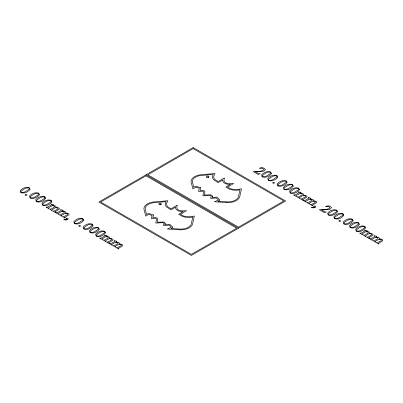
<?xml version="1.0" encoding="UTF-8"?>
<svg xmlns="http://www.w3.org/2000/svg" width="403" height="403" viewBox="0 0 403 403"><rect width="100%" height="100%" fill="white"/><g stroke="black" fill="none" stroke-linecap="round" stroke-linejoin="round"><path stroke-width="0.6" d="M165.023 224.189L165.154 223.317M212.164 196.971L212.3 196.1M153.457 214.94L152.873 217.806L155.775 217.65A3.425 1.975 0 0 1 157.84 218.839L157.21 222.239L163.699 222.028A3.184 1.839 0 0 1 165.039 223L164.933 224.768L169.814 224.315L172.756 227.216A3.652 2.106 0 0 1 170.953 228.491L180.851 229.126A10.901 6.292 0 0 0 191.531 222.708L192.8 217.061A11.934 6.891 0 0 1 182.488 216.436L178.7 214.28L183.279 211.565A6.735 3.889 0 0 1 175.627 207.147L171.008 209.837L166.489 206.976A11.727 6.77 0 0 1 166.086 201.636L153.029 202.785A10.901 6.292 0 0 0 145.166 208.956L146.611 214.436A3.904 2.252 0 0 1 148.898 213.545L153.588 214.95M200.603 187.722L200.019 190.589L202.921 190.433A3.425 1.975 0 0 1 204.981 191.621L204.356 195.022L210.845 194.81A3.184 1.839 0 0 1 212.18 195.782L212.074 197.551L216.96 197.097L219.902 199.999A3.652 2.106 0 0 1 218.099 201.273L227.997 201.908A10.901 6.292 0 0 0 238.672 195.49L239.946 189.843A11.934 6.891 0 0 1 229.634 189.219L225.846 187.063L230.425 184.347A6.735 3.889 0 0 1 222.773 179.929L218.149 182.619L213.63 179.758A11.727 6.77 0 0 1 213.227 174.418L200.175 175.567A10.901 6.292 0 0 0 192.312 181.738L193.757 187.219A3.904 2.252 0 0 1 196.039 186.327L200.734 187.733M226.164 202.487L226.446 202.508M207.696 176.776L208.593 177.295M146.022 174.801L238.505 228.199M160.092 204.034L160.988 204.558M55.236 211.776L55.458 212.532L52.707 210.945L54.254 211.061L57.261 209.353L58.062 208.704L57.689 208.039L55.413 207.681L51.856 209.822L52.153 210.623L49.337 208.996L50.869 209.122L53.901 207.409L54.677 206.729L54.319 206.074L52.113 205.696L48.486 207.877L48.773 208.668L46.018 207.082L47.342 207.197L50.249 205.611L51.524 204.659L50.98 204.109L53.337 204.684L53.599 204.835L52.415 205.52L55.533 205.953L56.133 206.648L55.755 207.449L57.77 207.505L59.448 208.472L59.246 209.217L55.236 211.776M64.928 217.373L65.145 218.124L62.4 216.537L63.941 216.658L66.953 214.945L67.749 214.295L67.377 213.635L65.105 213.273L61.548 215.414L61.845 216.22L59.029 214.592L60.561 214.718L63.588 213.006L64.369 212.326L64.012 211.666L61.8 211.293L58.178 213.469L58.46 214.265L55.705 212.673L57.035 212.794L59.941 211.207L61.216 210.255L60.672 209.701L63.029 210.28L63.291 210.431L62.107 211.117L65.226 211.545L65.82 212.245L65.442 213.041L67.462 213.101L69.135 214.069L68.938 214.814L64.928 217.373M108.875 242.747L109.097 243.498L106.347 241.911L107.893 242.032L110.906 240.319L111.702 239.669L111.329 239.009L109.052 238.652L105.5 240.793L105.793 241.593L102.977 239.966L104.508 240.092L107.541 238.38L108.316 237.699L107.959 237.04L105.752 236.667L102.13 238.843L102.412 239.639L99.657 238.047L100.987 238.168L103.888 236.581L105.163 235.629L104.619 235.08L106.981 235.654L107.243 235.805L106.054 236.49L109.178 236.924L109.772 237.619L109.394 238.42L111.409 238.475L113.087 239.442L112.885 240.188L108.875 242.747M118.568 248.344L118.789 249.094L116.039 247.507L117.58 247.628L120.593 245.916L121.389 245.266L121.021 244.601L118.744 244.243L115.187 246.384L115.485 247.185L112.669 245.563L114.2 245.689L117.228 243.976L118.008 243.291L117.651 242.636L115.439 242.258L111.817 244.44L112.099 245.236L109.344 243.644L110.674 243.76L113.581 242.178L114.855 241.221L114.311 240.672L116.669 241.251L116.93 241.397L115.747 242.082L118.865 242.515L119.464 243.211L119.087 244.011L121.102 244.072L122.779 245.039L122.577 245.785L118.568 248.344M302.849 199.611L303.071 200.362L300.321 198.775L301.867 198.896L304.875 197.183L305.675 196.533L305.303 195.868L303.026 195.51L299.474 197.651L299.767 198.452L296.951 196.83L298.482 196.956L301.515 195.238L302.29 194.558L301.933 193.903L299.726 193.526L296.104 195.707L296.386 196.503L293.631 194.911L294.961 195.027L297.862 193.445L299.137 192.488L298.593 191.939L300.955 192.513L301.217 192.664L300.028 193.349L303.152 193.783L303.746 194.478L303.368 195.279L305.383 195.339L307.061 196.306L306.859 197.052L302.849 199.611M312.542 205.203L312.758 205.958L310.013 204.366L311.554 204.487L314.567 202.78L315.363 202.13L314.995 201.465L312.718 201.107L309.161 203.248L309.459 204.049L306.643 202.422L308.174 202.548L311.202 200.835L311.982 200.155L311.625 199.495L309.413 199.122L305.791 201.299L306.073 202.094L303.318 200.508L304.648 200.623L307.554 199.037L308.829 198.085L308.285 197.535L310.642 198.11L310.904 198.261L309.721 198.946L312.839 199.379L313.438 200.074L313.06 200.875L315.075 200.931L316.753 201.898L316.551 202.644L312.542 205.203M368.952 237.77L369.168 238.521L366.418 236.934L367.964 237.055L370.977 235.347L371.773 234.697L371.4 234.032L369.128 233.675L365.571 235.815L365.864 236.616L363.048 234.989L364.584 235.115L367.612 233.402L368.392 232.722L368.03 232.063L365.823 231.69L362.201 233.866L362.483 234.662L359.728 233.07L361.058 233.191L363.964 231.604L365.239 230.652L364.69 230.103L367.052 230.677L367.314 230.828L366.125 231.513L369.249 231.947L369.843 232.642L369.465 233.443L371.485 233.498L373.158 234.465L372.961 235.211L368.952 237.77M378.639 243.367L378.86 244.117L376.11 242.53L377.656 242.651L380.664 240.939L381.465 240.289L381.092 239.624L378.815 239.266L375.264 241.407L375.556 242.213L372.74 240.586L374.271 240.712L377.304 238.999L378.079 238.314L377.722 237.659L375.515 237.281L371.893 239.463L372.176 240.259L369.42 238.667L370.75 238.783L373.652 237.201L374.926 236.244L374.382 235.695L376.745 236.274L377.007 236.425L375.818 237.11L378.941 237.538L379.535 238.233L379.158 239.034L381.173 239.095L382.85 240.062L382.649 240.808L378.639 243.367M177.139 205.223L176.831 207.741A5.456 3.148 0 0 0 182.247 210.87L186.513 210.698L180.489 214.275L183.158 215.812A10.659 6.156 0 0 0 191.224 216.567L194.317 216.033L192.463 224.516A12.186 7.032 0 0 1 180.876 229.866L167.321 229L171.325 227.287L169.174 225.121L163.547 225.64L163.905 223.736A1.904 1.098 0 0 0 163.024 222.652L155.765 223.061L156.586 219.031L155.538 218.401L151.427 218.622L152.077 215.419L148.692 214.366L145.775 216.144L143.881 208.971A12.186 7.032 0 0 1 152.677 202.074L167.91 200.734L166.913 202.563A10.453 6.035 0 0 0 167.638 206.658L171.003 208.799L177.139 205.223M224.28 178.005L223.972 180.524A5.456 3.148 0 0 0 229.388 183.652L233.659 183.476L227.635 187.057L230.304 188.594A10.659 6.156 0 0 0 238.364 189.35L241.457 188.816L239.604 197.299A12.186 7.032 0 0 1 228.022 202.649L214.467 201.777L218.471 200.064L216.32 197.903L210.688 198.422L211.051 196.518A1.904 1.098 0 0 0 210.17 195.435L202.905 195.843L203.727 191.813L202.684 191.183L198.568 191.405L199.223 188.201L195.833 187.148L192.916 188.926L191.027 181.753A12.186 7.032 0 0 1 199.817 174.857L215.051 173.517L214.058 175.345A10.453 6.035 0 0 0 214.779 179.441L218.144 181.577L224.28 178.005M29.343 188.428L28.915 189.324C26.689 190.886 24.009 193.148 21.122 192.433L20.996 191.314C23.188 189.546 25.958 187.365 28.94 187.964L29.343 188.428M38.683 193.823L38.26 194.72C36.033 196.281 33.353 198.538 30.467 197.828L30.341 196.709C32.527 194.941 35.303 192.76 38.285 193.359L38.683 193.823M44.914 197.42L44.486 198.316C42.265 199.878 39.58 202.135 36.698 201.424L36.567 200.306C38.759 198.538 41.534 196.357 44.511 196.956L44.914 197.42M51.146 201.016L50.718 201.913C48.491 203.475 45.811 205.732 42.925 205.021L42.799 203.903C44.985 202.135 47.761 199.953 50.743 200.553L51.146 201.016M82.983 219.398L82.555 220.295C80.333 221.857 77.648 224.113 74.762 223.403L74.636 222.285C76.827 220.517 79.598 218.335 82.58 218.935L82.983 219.398M92.327 224.793L91.899 225.69C89.673 227.252 86.993 229.509 84.106 228.798L83.98 227.68C86.171 225.912 88.942 223.73 91.924 224.325L92.327 224.793M98.554 228.385L98.131 229.287C95.904 230.848 93.224 233.105 90.337 232.395L90.207 231.277C92.398 229.509 95.173 227.327 98.156 227.922L98.554 228.385M104.785 231.982L104.357 232.884C102.13 234.445 99.45 236.702 96.564 235.992L96.438 234.868C98.629 233.105 101.4 230.919 104.382 231.518L104.785 231.982M270.725 172.66L270.302 173.562C268.076 175.124 265.396 177.38 262.509 176.67L262.378 175.547C264.57 173.784 267.345 171.597 270.327 172.197L270.725 172.66M276.957 176.257L276.529 177.159C274.302 178.72 271.622 180.977 268.736 180.267L268.61 179.144C270.801 177.38 273.572 175.194 276.554 175.794L276.957 176.257M286.301 181.652L285.873 182.554C283.647 184.116 280.967 186.372 278.08 185.662L277.954 184.539C280.145 182.771 282.916 180.589 285.898 181.189L286.301 181.652M292.528 185.249L292.104 186.146C289.878 187.712 287.198 189.969 284.311 189.254L284.18 188.136C286.372 186.367 289.147 184.186 292.125 184.786L292.528 185.249M298.759 188.846L298.331 189.742C296.104 191.304 293.424 193.566 290.538 192.851L290.412 191.732C292.603 189.964 295.374 187.783 298.356 188.382L298.759 188.846M336.827 210.824L336.399 211.721C334.173 213.283 331.493 215.54 328.606 214.829L328.48 213.711C330.672 211.943 333.442 209.762 336.424 210.361L336.827 210.824M343.054 214.421L342.631 215.318C340.404 216.879 337.724 219.136 334.838 218.426L334.707 217.308C336.898 215.54 339.674 213.358 342.651 213.958L343.054 214.421M352.398 219.816L351.97 220.713C349.749 222.275 347.064 224.531 344.182 223.821L344.051 222.703C346.242 220.935 349.018 218.753 351.995 219.353L352.398 219.816M358.625 223.413L358.202 224.31C355.975 225.871 353.295 228.128 350.409 227.418L350.283 226.3C352.469 224.531 355.245 222.35 358.227 222.95L358.625 223.413M364.856 227.005L364.433 227.907C362.206 229.468 359.526 231.725 356.64 231.015L356.509 229.896C358.7 228.128 361.476 225.947 364.453 226.541L364.856 227.005M265.255 169.552L264.408 170.817L262.862 171.371L255.426 171.794L258.55 173.542L260.247 173.804L258.081 174.388L253.215 171.577L259.663 171.346L262.806 170.54L263.617 169.517L262.973 168.565L261.522 168.137L259.542 168.197L262.051 167.653L264.222 168.212L265.255 169.552M331.352 207.711L330.505 208.981L328.959 209.535L321.529 209.958L324.652 211.701L326.344 211.963L324.178 212.547L319.312 209.736L325.76 209.505L328.903 208.704L329.714 207.681L329.07 206.724L327.624 206.301L325.639 206.361L328.148 205.812L330.324 206.376L331.352 207.711M25.404 194.599L25.127 194.987L25.404 195.379L26.079 195.541L27.041 194.992L26.084 194.432L25.404 194.599M79.048 225.569L78.766 225.957L79.048 226.345L79.723 226.506L80.681 225.957L79.723 225.403L79.048 225.569M273.017 182.428L272.74 182.821L273.017 183.209L273.697 183.37L274.655 182.821L273.697 182.267L273.017 182.428M339.119 220.592L338.837 220.98L339.119 221.368L339.794 221.534L340.752 220.98L339.794 220.426L339.119 220.592M66.364 218.26L66.052 218.643L66.349 219.015C68.465 219.484 64.54 220.073 64.062 219.585L63.795 219.741L66.021 220.048L67.623 219.625L68.238 218.91L67.87 218.295L66.364 218.26M313.977 206.089L313.665 206.472L313.967 206.85C316.078 207.313 312.154 207.903 311.68 207.419L311.408 207.57L313.635 207.877L315.237 207.454L315.851 206.739L315.484 206.124L313.977 206.089M30.084 189.279C28.074 192.186 24.145 193.898 20.724 192.644L20.15 190.705C22.311 188.125 26.064 186.569 29.348 187.738L30.084 189.279M39.429 194.674C37.419 197.581 33.489 199.294 30.064 198.039L29.495 196.1C31.656 193.521 35.409 191.964 38.693 193.128L39.429 194.674M45.655 198.266C43.645 201.178 39.716 202.89 36.295 201.636L35.721 199.697C37.887 197.112 41.64 195.561 44.919 196.724L45.655 198.266M51.886 201.863C49.876 204.774 45.947 206.487 42.522 205.233L41.952 203.293C44.113 200.709 47.866 199.158 51.151 200.321L51.886 201.863M83.723 220.245C81.713 223.156 77.784 224.869 74.364 223.615L73.789 221.675C75.955 219.091 79.708 217.539 82.988 218.703L83.723 220.245M93.068 225.64C91.058 228.551 87.129 230.264 83.708 229.01L83.134 227.07C85.295 224.486 89.048 222.935 92.332 224.098L93.068 225.64M99.299 229.236C97.284 232.148 93.355 233.861 89.934 232.607L89.365 230.667C91.526 228.083 95.279 226.531 98.559 227.695L99.299 229.236M105.526 232.833C103.516 235.745 99.586 237.458 96.166 236.203L95.592 234.264C97.753 231.68 101.511 230.123 104.79 231.292L105.526 232.833M271.471 173.512C269.456 176.423 265.527 178.136 262.106 176.882L261.537 174.942C263.698 172.358 267.451 170.801 270.73 171.97L271.471 173.512M277.697 177.108C275.687 180.02 271.758 181.728 268.338 180.479L267.763 178.539C269.924 175.955 273.682 174.398 276.962 175.567L277.697 177.108M287.042 182.504C285.032 185.41 281.103 187.123 277.677 185.869L277.108 183.934C279.269 181.35 283.022 179.793 286.306 180.962L287.042 182.504M293.268 186.1C291.258 189.007 287.329 190.72 283.908 189.465L283.339 187.526C285.5 184.947 289.253 183.39 292.533 184.559L293.268 186.1M299.5 189.697C297.49 192.604 293.56 194.317 290.14 193.062L289.566 191.123C291.727 188.544 295.48 186.987 298.764 188.156L299.5 189.697M337.568 211.676C335.558 214.582 331.629 216.295 328.203 215.041L327.634 213.101C329.795 210.522 333.548 208.966 336.832 210.134L337.568 211.676M343.794 215.267C341.784 218.179 337.855 219.892 334.435 218.638L333.865 216.698C336.026 214.114 339.779 212.562 343.059 213.726L343.794 215.267M353.139 220.663C351.129 223.574 347.2 225.287 343.779 224.033L343.205 222.093C345.371 219.509 349.124 217.958 352.403 219.121L353.139 220.663M359.37 224.259C357.36 227.171 353.431 228.884 350.005 227.63L349.436 225.69C351.597 223.106 355.35 221.554 358.635 222.718L359.37 224.259M365.597 227.856C363.587 230.768 359.657 232.481 356.237 231.226L355.663 229.287C357.829 226.703 361.582 225.151 364.861 226.315L365.597 227.856M193.163 147.584L98.876 202.019L191.365 255.416L285.651 200.981L193.163 147.584M146.022 175.839L100.674 202.019L191.365 254.379L236.707 228.199L146.022 175.839M193.163 148.621L147.82 174.801L238.505 227.161L283.848 200.981L193.163 148.621M159.19 204.558A1.274 0.735 0 0 0 161.321 204.225A1.274 0.735 0 0 0 159.759 203.329A1.274 0.735 0 0 0 159.19 204.558M206.794 177.295A1.274 0.735 0 0 0 208.925 176.967A1.274 0.735 0 0 0 207.364 176.066A1.274 0.735 0 0 0 206.794 177.295"/></g></svg>
